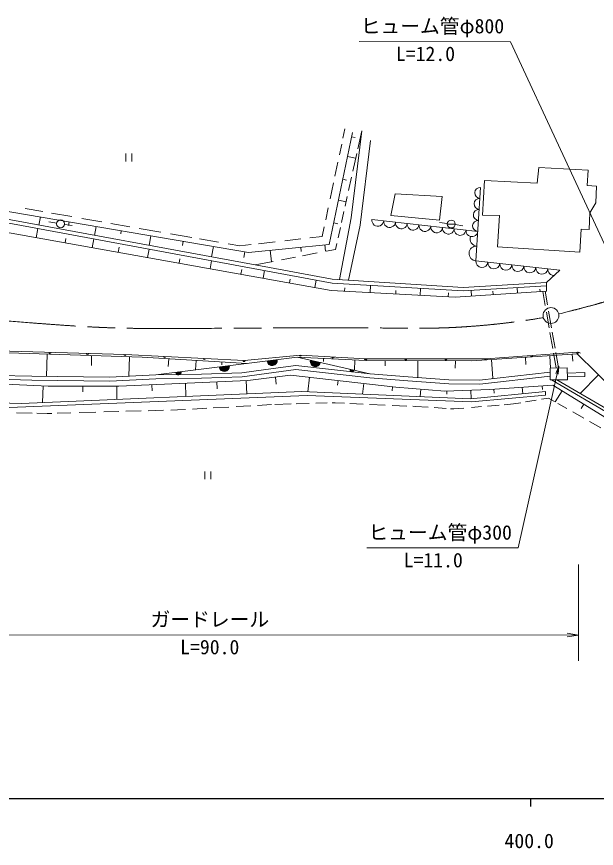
# Model space of a CAD drawing. Units: millimetres, scale not verified. Extents: x 40000 to 680000, y 20000 to 380000.
# Drawn here: x 403040 to 476340, y 198715 to 303851 of the extents above; entities that cross this region are included whole.
import ezdxf
from ezdxf.enums import TextEntityAlignment as Align

# ---------------------------------------------------------------- set-up
doc = ezdxf.new("R2010")
doc.units = ezdxf.units.MM
doc.header["$LTSCALE"] = 1000
doc.linetypes.add('CHAIN', pattern=[18.5, 12, -1.5, 3.5, -1.5])
for name, color, linetype, lineweight in [('M-BGD', 7, 'Continuous', 13), ('M-BMK', 2, 'CHAIN', 13), ('M-BMK-SRVR', 3, 'Continuous', 13), ('M-STR-STR3', 7, 'Continuous', 13), ('M-TTL-BAND', 7, 'Continuous', 25)]:
    doc.layers.add(name, color=color, linetype=linetype, lineweight=lineweight)
doc.styles.add('ＭＳ ゴシック', font='')
doc.styles.get('ＭＳ ゴシック').set_extended_font_data('MS Gothic')

# ---------------------------------------------------------------- blocks, each defined once
blk = doc.blocks.new('open_arrow')
at = {"color": 0, "linetype": 'Continuous', "lineweight": -2}
blk.add_lwpolyline([(7.5, 1.25), (0, 0), (7.5, -1.25)], dxfattribs=at)

msp = doc.modelspace()

# ---------------------------------------------------------------- linework, layer by layer
at = {"layer": 'M-BGD'}
for p, q in [((445486, 289221), (442567, 275047)), ((444298, 288493), (444551, 289689)), ((446674, 289436), (445339, 278428)), ((446674, 289436), (446162, 287120)), ((445834, 288583), (445374, 288678)), ((447788, 288213), (446490, 277492)), ((443853, 286388), (444138, 287735)), ((416862, 285555), (416863, 286555)), ((417613, 286555), (417612, 285555)), ((445902, 285943), (444856, 286158)), ((446039, 286564), (445541, 284311)), ((443279, 283674), (443652, 285436)), ((468864, 282782), (469076, 284767)), ((469076, 284767), (475283, 284427)), ((475283, 284427), (475198, 282485)), ((442678, 280832), (443106, 282855)), ((444740, 283195), (444265, 283293)), ((445376, 283566), (445004, 281881)), ((461938, 278773), (462193, 283122)), ((462193, 283122), (468864, 282782)), ((432349, 274043), (386812, 281814)), ((461701, 282253), (461116, 272981)), ((475198, 282485), (476338, 282442)), ((476338, 282442), (476252, 280331)), ((386539, 281051), (433212, 272459)), ((444836, 281121), (444560, 279874)), ((450368, 278693), (450918, 281437)), ((450918, 281437), (456830, 281097)), ((456830, 281097), (456491, 278142)), ((442938, 270154), (386534, 280647)), ((442116, 278170), (442434, 279678)), ((444685, 280437), (443718, 280636)), ((476252, 280331), (475534, 279064)), ((384609, 279636), (442790, 269250)), ((404127, 279591), (406346, 279205)), ((407456, 279012), (410004, 278569)), ((444414, 279213), (444107, 277822)), ((456491, 278142), (450368, 278693)), ((464091, 278730), (461938, 278773)), ((463837, 274761), (464091, 278730)), ((475534, 279064), (475449, 276953)), ((405863, 277494), (406040, 278533)), ((408106, 277745), (407116, 277915)), ((409086, 277584), (410076, 277434)), ((409604, 277459), (409682, 277911)), ((411285, 278346), (413797, 277909)), ((414938, 277711), (417346, 277292)), ((443645, 277673), (443130, 277779)), ((445339, 278428), (443846, 270615)), ((447962, 278196), (461350, 276698)), ((457496, 277698), (456506, 277828)), ((457493, 277635), (458493, 277634)), ((405720, 277078), (405510, 275905)), ((412897, 276199), (413090, 277330)), ((416198, 276395), (416265, 276788)), ((418550, 277083), (421260, 276612)), ((441668, 276054), (441931, 277296)), ((443972, 277209), (443676, 275871)), ((446490, 277492), (445003, 270540)), ((458486, 277557), (459476, 277397)), ((474436, 276996), (474266, 274082)), ((475449, 276953), (474436, 276996)), ((409260, 275803), (409162, 275253)), ((412795, 275761), (412595, 274640)), ((419806, 274927), (420015, 276148)), ((422501, 276396), (425183, 275929)), ((426167, 275758), (428584, 275338)), ((436969, 275519), (438969, 275747)), ((440117, 275878), (441668, 276054)), ((416009, 274707), (415892, 274051)), ((419788, 274460), (419597, 273390)), ((424027, 274938), (424114, 275448)), ((427687, 273477), (427913, 274800)), ((429775, 275131), (431270, 274871)), ((431270, 274871), (432714, 275035)), ((442567, 275047), (432349, 274043)), ((433628, 275139), (435713, 275376)), ((439022, 274165), (438970, 274693)), ((442100, 274190), (442021, 274993)), ((443359, 274435), (442183, 274206)), ((443519, 275159), (443359, 274435)), ((474266, 274082), (463837, 274761)), ((431754, 273401), (431878, 274123)), ((435249, 272856), (435106, 274314)), ((438307, 273451), (436514, 273102)), ((441027, 273981), (439205, 273626)), ((423681, 273231), (423583, 272678)), ((427672, 272994), (427491, 271981)), ((435491, 272903), (433212, 272459)), ((433212, 272459), (442948, 270672)), ((461116, 272981), (471731, 271813)), ((431505, 271867), (431400, 271283)), ((434368, 271748), (434196, 270784)), ((470030, 270249), (471731, 271813)), ((437640, 270657), (437556, 270184)), ((440895, 270534), (440732, 269617)), ((442948, 270672), (459492, 269605)), ((459492, 269605), (470030, 270249)), ((470030, 270249), (470043, 269825)), ((442790, 269250), (458485, 268390)), ((459493, 269189), (442938, 270154)), ((444524, 269561), (444502, 269156)), ((447784, 269871), (447735, 268979)), ((451003, 269231), (450979, 268801)), ((454108, 269503), (454060, 268632)), ((458485, 268390), (470043, 269150)), ((470043, 269825), (459493, 269189)), ((460493, 269250), (460541, 268525)), ((466315, 269600), (466361, 268908)), ((469210, 269397), (469230, 269097)), ((470043, 269150), (470043, 269825)), ((457647, 268927), (457620, 268437)), ((463256, 269140), (463285, 268706)), ((469875, 267331), (469561, 269119)), ((470162, 267430), (469862, 269138)), ((470369, 264519), (470019, 266508)), ((470672, 264523), (470306, 266607)), ((470825, 261922), (470477, 263903)), ((471127, 261937), (470771, 263963)), ((397754, 261479), (418920, 260808)), ((397756, 261690), (416750, 261154)), ((406810, 258361), (406900, 261189)), ((412486, 259757), (412525, 261011)), ((416750, 261154), (431809, 260392)), ((417230, 258389), (417309, 260859)), ((418920, 260808), (432176, 260003)), ((420637, 258572), (438512, 260788)), ((431809, 260392), (438923, 261071)), ((438512, 260788), (447701, 258684)), ((438512, 260788), (447197, 260401)), ((438923, 261071), (447171, 260614)), ((460608, 260336), (473898, 261220)), ((462381, 260609), (473960, 261437)), ((467443, 259893), (467383, 260787)), ((470552, 259435), (470449, 260991)), ((471261, 259440), (470929, 261328)), ((471565, 259441), (471225, 261376)), ((473356, 260289), (473296, 261180)), ((473898, 261220), (482398, 252876)), ((422208, 259605), (422269, 260604)), ((425652, 259194), (425725, 260395)), ((428970, 259850), (428991, 260196)), ((435481, 259370), (438322, 259759)), ((438322, 259759), (447740, 258689)), ((441829, 260273), (441845, 260640)), ((445759, 259129), (445818, 260463)), ((447171, 260614), (462381, 260609)), ((447197, 260401), (460608, 260336)), ((449651, 259713), (449654, 260389)), ((453766, 258216), (453776, 260369)), ((458507, 259419), (458511, 260346)), ((463244, 258093), (463084, 260501)), ((420637, 258572), (426402, 258649)), ((426402, 258649), (431526, 258815)), ((431526, 258815), (435481, 259370)), ((431569, 258316), (435550, 258875)), ((435550, 258875), (438327, 259255)), ((438327, 259255), (447691, 258191)), ((447740, 258689), (452532, 258302)), ((461575, 257904), (470495, 258911)), ((470492, 259435), (472662, 259448)), ((470501, 257935), (470492, 259435)), ((472662, 259448), (472671, 257948)), ((472666, 258802), (474869, 258872)), ((474869, 258872), (474885, 258372)), ((407039, 257150), (393998, 257714)), ((397171, 258111), (404958, 257885)), ((397195, 258610), (404968, 258385)), ((404958, 257885), (414806, 257757)), ((404968, 258385), (414795, 258257)), ((414795, 258257), (420637, 258572)), ((414806, 257757), (420654, 258073)), ((432281, 257840), (415954, 257147)), ((420654, 258073), (426414, 258150)), ((426414, 258150), (431569, 258316)), ((428383, 256812), (428346, 257673)), ((432133, 256177), (432062, 257831)), ((437666, 258538), (432281, 257840)), ((435874, 257401), (435759, 258291)), ((450986, 256995), (437666, 258538)), ((439872, 256443), (440082, 258258)), ((443628, 257267), (443694, 257839)), ((447691, 258191), (452494, 257804)), ((452494, 257804), (457687, 257439)), ((452532, 258302), (457707, 257939)), ((457707, 257939), (461575, 257904)), ((461600, 257404), (470499, 258408)), ((472671, 257948), (470501, 257935)), ((470650, 257936), (480949, 251926)), ((481327, 252116), (471359, 257940)), ((472682, 258302), (474885, 258372)), ((474304, 256219), (476605, 258563)), ((406305, 255057), (406397, 257178)), ((415954, 257147), (407039, 257150)), ((411429, 256424), (411429, 257148)), ((415704, 255464), (415705, 257147)), ((420168, 256552), (420136, 257324)), ((424442, 255843), (424371, 257504)), ((446775, 256140), (446929, 257465)), ((450527, 256542), (450585, 257041)), ((457174, 256503), (450986, 256995)), ((454073, 255820), (454146, 256744)), ((462872, 256711), (457174, 256503)), ((457687, 257439), (461600, 257404)), ((460515, 255551), (460476, 256624)), ((470844, 257268), (462872, 256711)), ((463407, 256275), (463374, 256746)), ((467036, 256186), (466979, 256998)), ((469518, 256732), (469487, 257173)), ((480282, 251426), (470844, 257268)), ((471132, 255142), (472004, 256550)), ((401054, 254416), (439762, 255951)), ((403655, 254942), (439081, 256478)), ((439081, 256478), (460416, 255542)), ((439762, 255951), (460540, 255139)), ((457427, 256145), (457414, 256512)), ((460416, 255542), (469923, 256467)), ((460540, 255139), (469892, 256003)), ((469423, 255483), (470284, 255625)), ((469923, 256467), (469892, 256003)), ((470284, 255625), (471039, 255195)), ((392848, 255255), (403655, 254942)), ((427879, 254390), (429871, 254503)), ((430790, 254555), (432638, 254659)), ((433478, 254707), (435261, 254807)), ((435707, 254833), (437742, 254888)), ((438373, 254905), (440023, 254950)), ((440851, 254972), (442307, 255012)), ((442916, 255028), (443328, 255040)), ((443328, 255040), (444481, 254987)), ((445163, 254956), (446852, 254880)), ((447660, 254843), (449636, 254754)), ((450520, 254714), (452388, 254629)), ((453139, 254595), (453432, 254582)), ((453432, 254582), (455078, 254475)), ((460533, 254449), (461802, 254555)), ((462556, 254618), (464067, 254744)), ((464664, 254794), (465844, 254892)), ((465844, 254892), (466811, 255052)), ((467362, 255143), (468744, 255371)), ((471480, 254944), (472616, 254297)), ((474428, 254331), (474749, 254851)), ((403045, 253788), (405023, 253737)), ((405578, 253723), (406898, 253689)), ((406898, 253689), (407483, 253705)), ((408149, 253723), (409910, 253771)), ((410934, 253798), (413036, 253856)), ((414062, 253884), (415965, 253935)), ((416863, 253960), (418803, 254012)), ((419684, 254036), (421625, 254089)), ((422522, 254114), (423400, 254138)), ((423400, 254138), (424393, 254194)), ((425289, 254244), (427105, 254347)), ((455836, 254426), (457332, 254330)), ((457905, 254293), (458327, 254265)), ((458327, 254265), (459590, 254371)), ((473345, 253882), (474739, 253088)), ((475483, 252665), (476887, 251866)), ((426850, 245368), (426850, 246368)), ((427600, 246368), (427600, 245368))]:
    msp.add_line(p, q, dxfattribs=at)
for centre in [(408593, 277659), (457993, 277634)]:
    msp.add_circle(centre, 500, dxfattribs=at)
for centre, radius, start, end in [((461657, 281558), 696, 86.38673, 266.38673), ((461570, 280170), 696, 86.38673, 266.38673), ((461482, 278781), 696, 86.38673, 266.38673), ((448706, 278113), 748, 173.61819, 353.61819), ((450194, 277946), 748, 173.61819, 353.61819), ((451681, 277780), 748, 173.61819, 353.61819), ((453169, 277614), 748, 173.61819, 353.61819), ((461394, 277393), 696, 86.38673, 266.38673), ((454656, 277447), 748, 173.61819, 353.61819), ((456144, 277281), 748, 173.61819, 353.61819), ((457631, 277114), 748, 173.61819, 353.61819), ((459119, 276948), 748, 173.61819, 353.61819), ((460607, 276782), 748, 173.61819, 353.61819), ((461292, 275769), 931, 161.78532, 266.38673), ((461174, 273911), 931, 86.38673, 266.38673), ((461874, 272898), 763, 173.71972, 353.71972), ((463390, 272731), 763, 173.71972, 353.71972), ((464907, 272564), 763, 173.71972, 353.71972), ((466423, 272397), 763, 173.71972, 353.71972), ((467940, 272230), 763, 173.71972, 353.71972), ((469456, 272064), 763, 173.71972, 353.71972), ((470972, 271897), 763, 173.71972, 271.49517), ((407253, 261422), 150, 178.38282, 358.38282), ((412001, 261288), 150, 178.38282, 358.38282), ((416750, 261154), 150, 178.38282, 357.10353), ((421770, 260900), 150, 177.10353, 357.10353), ((438923, 261071), 150, 185.44939, 356.82958), ((443047, 260842), 150, 176.82958, 356.82958), ((468171, 261023), 150, 184.09253, 4.09253), ((473960, 261437), 150, 184.09253, 4.09253), ((473996, 260938), 500, 49.09253, 94.09253), ((426789, 260646), 150, 177.10353, 357.10353), ((429291, 259645), 650, 187.06547, 7.06547), ((429291, 259645), 600, 187.06547, 7.06547), ((429291, 259645), 550, 187.06547, 7.06547), ((429291, 259645), 500, 187.06547, 7.06547), ((429291, 259645), 450, 187.06547, 7.06547), ((429291, 259645), 400, 187.06547, 7.06547), ((429291, 259645), 350, 187.06547, 7.06547), ((431809, 260392), 150, 177.10353, 5.44939), ((435344, 260395), 650, 187.06547, 7.06547), ((435344, 260395), 600, 187.06547, 7.06547), ((435344, 260395), 550, 187.06547, 7.06547), ((435344, 260395), 500, 187.06547, 7.06547), ((435344, 260395), 450, 187.06547, 7.06547), ((435344, 260395), 400, 187.06547, 7.06547), ((435344, 260395), 350, 187.06547, 7.06547), ((435344, 260395), 300, 187.06547, 7.06547), ((435344, 260395), 250, 187.06547, 7.06547), ((435344, 260395), 200, 187.06547, 7.06547), ((435344, 260395), 150, 187.06547, 7.06547), ((435344, 260395), 100, 187.06547, 7.06547), ((435344, 260395), 50, 187.06547, 7.06547), ((440819, 260263), 650, 167.18529, 347.18529), ((440819, 260263), 600, 167.18529, 347.18529), ((440819, 260263), 550, 167.18529, 347.18529), ((440819, 260263), 500, 167.18529, 347.18529), ((440819, 260263), 450, 167.18529, 347.18529), ((440819, 260263), 400, 167.18529, 347.18529), ((440819, 260263), 350, 167.18529, 347.18529), ((440819, 260263), 300, 167.18529, 347.18529), ((440819, 260263), 250, 167.18529, 347.18529), ((440819, 260263), 200, 167.18529, 347.18529), ((440819, 260263), 150, 167.18529, 347.18529), ((440819, 260263), 100, 167.18529, 347.18529), ((440819, 260263), 50, 167.18529, 347.18529), ((447171, 260614), 150, 176.82958, 359.9803), ((452241, 260612), 150, 179.9803, 359.9803), ((457311, 260610), 150, 179.9803, 359.9803), ((462381, 260609), 150, 179.9803, 4.09253), ((423522, 258930), 350, 187.06547, 7.06547), ((423522, 258930), 300, 187.06547, 7.06547), ((423522, 258930), 250, 187.06547, 7.06547), ((423522, 258930), 200, 187.06547, 7.06547), ((423522, 258930), 150, 187.06547, 7.06547), ((423522, 258930), 100, 187.06547, 7.06547), ((423522, 258930), 50, 187.06547, 7.06547), ((429291, 259645), 300, 187.06547, 7.06547), ((429291, 259645), 250, 187.06547, 7.06547), ((429291, 259645), 200, 187.06547, 7.06547), ((429291, 259645), 150, 187.06547, 7.06547), ((429291, 259645), 100, 187.06547, 7.06547), ((429291, 259645), 50, 187.06547, 7.06547), ((445433, 259214), 250, 167.18529, 347.18529), ((445433, 259214), 200, 167.18529, 347.18529), ((445433, 259214), 150, 167.18529, 347.18529), ((445433, 259214), 100, 167.18529, 347.18529), ((445433, 259214), 50, 167.18529, 347.18529)]:
    msp.add_arc(centre, radius, start, end, dxfattribs=at)
at = {"layer": 'M-BMK'}
for points, knots in [([(471577, 266263), (473217, 266676), (474857, 267089), (476484, 267547), (478612, 268147), (480719, 268825), (482794, 269591), (484937, 270383), (487045, 271268), (489105, 272250), (494629, 274882), (499802, 278209), (504956, 281525), (507699, 283290), (510437, 285051), (513246, 286702), (516190, 288432), (519214, 290040), (522341, 291418), (525330, 292735), (528415, 293842), (531550, 294753), (534393, 295579), (537277, 296244), (540184, 296822), (543116, 297405), (546071, 297899), (549048, 298085), (550974, 298205), (552909, 298196), (554840, 298153), (556029, 298127), (557216, 298088), (558403, 298049)], [0, 0, 0, 0, 1, 1, 1, 2, 2, 2, 3, 3, 3, 4, 4, 4, 5, 5, 5, 6, 6, 6, 7, 7, 7, 8, 8, 8, 9, 9, 9, 10, 10, 10, 11, 11, 11, 11]), ([(398531, 265652), (401258, 265430), (403985, 265208), (406715, 265003), (409183, 264818), (411652, 264647), (414125, 264548), (417610, 264409), (421100, 264415), (424589, 264431), (432848, 264470), (441100, 264569), (449359, 264491), (452046, 264465), (454733, 264421), (457415, 264523), (459232, 264592), (461046, 264727), (462856, 264904), (464231, 265039), (465604, 265197), (466971, 265391), (467854, 265516), (468734, 265656), (469614, 265796)], [0, 0, 0, 0, 1, 1, 1, 2, 2, 2, 3, 3, 3, 4, 4, 4, 5, 5, 5, 6, 6, 6, 7, 7, 7, 8, 8, 8, 8])]:
    msp.add_open_spline(points, degree=3, knots=knots, dxfattribs=at)
at = {"layer": 'M-BMK-SRVR'}
msp.add_circle((470597, 266063), 1000, dxfattribs=at)
at = {"layer": 'M-STR-STR3'}
for p, q in [((465494, 300685), (446344, 300692)), ((479199, 271110), (465494, 300685)), ((471577, 259671), (466472, 236685)), ((466472, 236685), (447322, 236691)), ((474091, 234613), (474087, 222439)), ((383956, 225713), (474088, 225682))]:
    msp.add_line(p, q, dxfattribs=at)
at = {"layer": 'M-TTL-BAND'}
for p, q in [((40000, 205000), (579000, 205000)), ((468000, 205000), (468000, 204000))]:
    msp.add_line(p, q, dxfattribs=at)

# ---------------------------------------------------------------- block references
at = {"layer": 'M-STR-STR3'}
for p, xscale, yscale, rotation in [((471577, 259671), 131, 131, 257.5), ((474088, 225682), 193, 193, 180)]:
    msp.add_blockref('open_arrow', p, dxfattribs=dict(at, xscale=xscale, yscale=yscale, rotation=rotation))

# ---------------------------------------------------------------- texts
at = {"layer": 'M-STR-STR3', "style": 'ＭＳ ゴシック'}
for s, p in [('ヒューム管φ800', (446544, 301192)), ('L=12.0', (450993, 297690)), ('ヒューム管φ300', (447522, 237191)), ('L=11.0', (451971, 233690)), ('ガードレール', (419969, 226201)), ('L=90.0', (423717, 222699))]:
    msp.add_text(s, height=1833, rotation=359.98, dxfattribs=at).set_placement(p, align=Align.BOTTOM_LEFT)
at = {"layer": 'M-TTL-BAND', "style": 'ＭＳ ゴシック'}
msp.add_text('400.0', height=1833, dxfattribs=at).set_placement((467844, 198195), align=Align.BOTTOM_CENTER)

doc.saveas('drawing.dxf')
